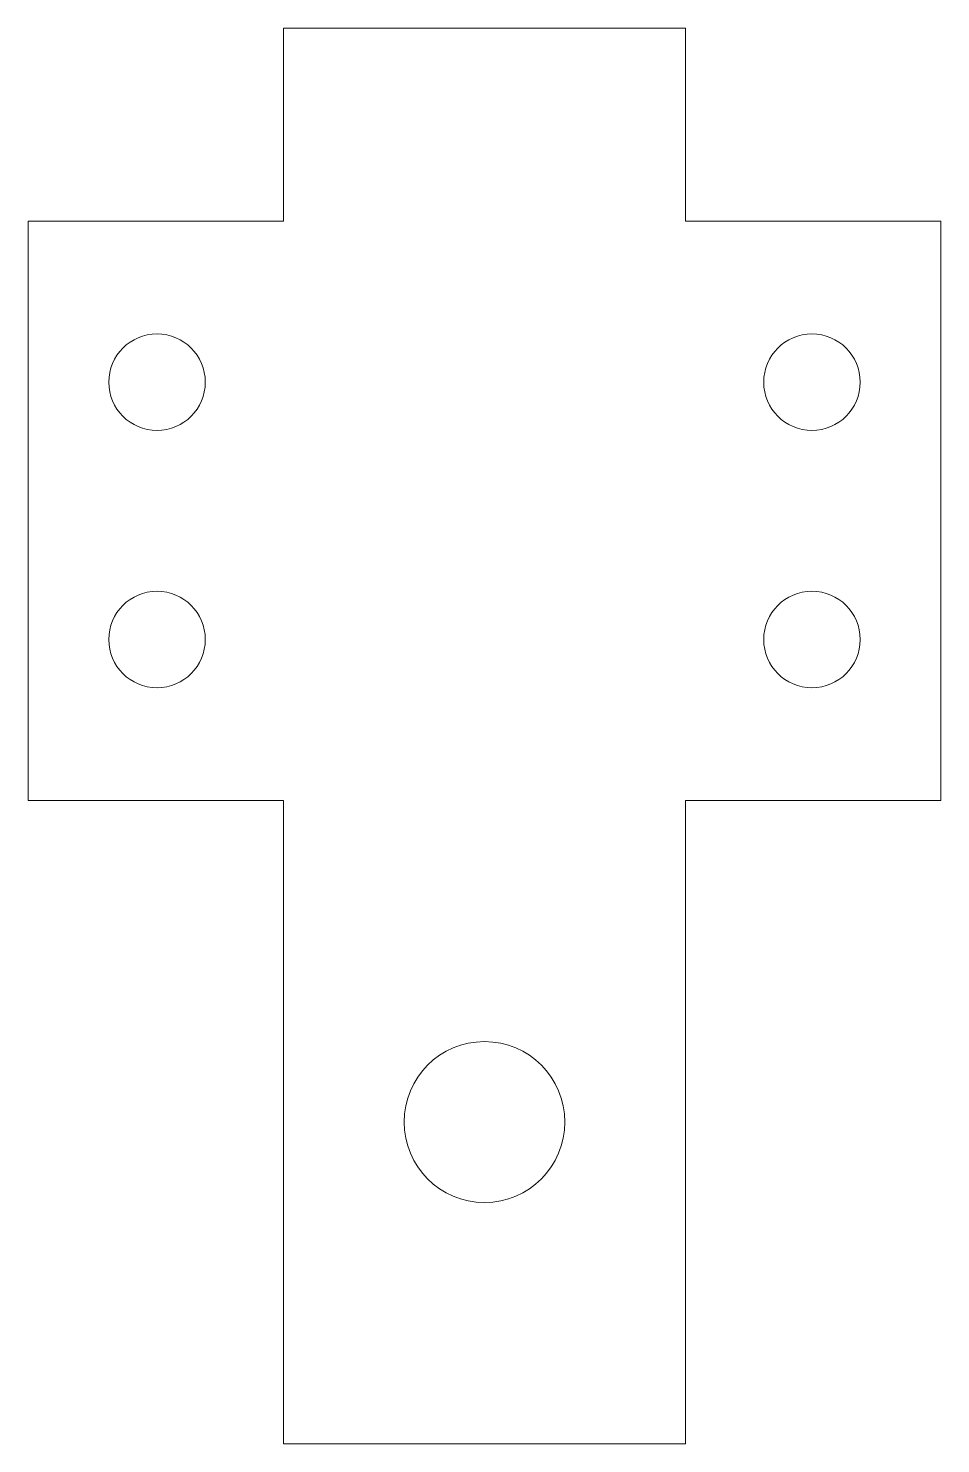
# Model space of a CAD drawing. Header units: millimetres. Extents: x -45.4 to -17.1, y -48 to -4.
import ezdxf

# ---------------------------------------------------------------- set-up
doc = ezdxf.new("R2010")
doc.units = ezdxf.units.MM

msp = doc.modelspace()

# ---------------------------------------------------------------- linework, layer by layer
at = {"color": 7, "linetype": 'Continuous', "lineweight": 15}
for p, q in [((-37.507, -10), (-37.507, -4)), ((-37.507, -4), (-25.007, -4)), ((-25.007, -10), (-25.007, -4)), ((-45.435, -28), (-45.435, -10)), ((-37.507, -10), (-45.435, -10)), ((-17.079, -10), (-25.007, -10)), ((-17.079, -28), (-17.079, -10)), ((-45.435, -28), (-37.507, -28)), ((-37.507, -48), (-37.507, -28)), ((-25.007, -28), (-17.079, -28)), ((-25.007, -48), (-25.007, -28)), ((-37.507, -48), (-25.007, -48))]:
    msp.add_line(p, q, dxfattribs=at)
for centre, radius in [((-41.435, -15), 1.5), ((-21.079, -15), 1.5), ((-41.435, -23), 1.5), ((-21.079, -23), 1.5), ((-31.257, -38), 2.5)]:
    msp.add_circle(centre, radius, dxfattribs=at)

doc.saveas('drawing.dxf')
